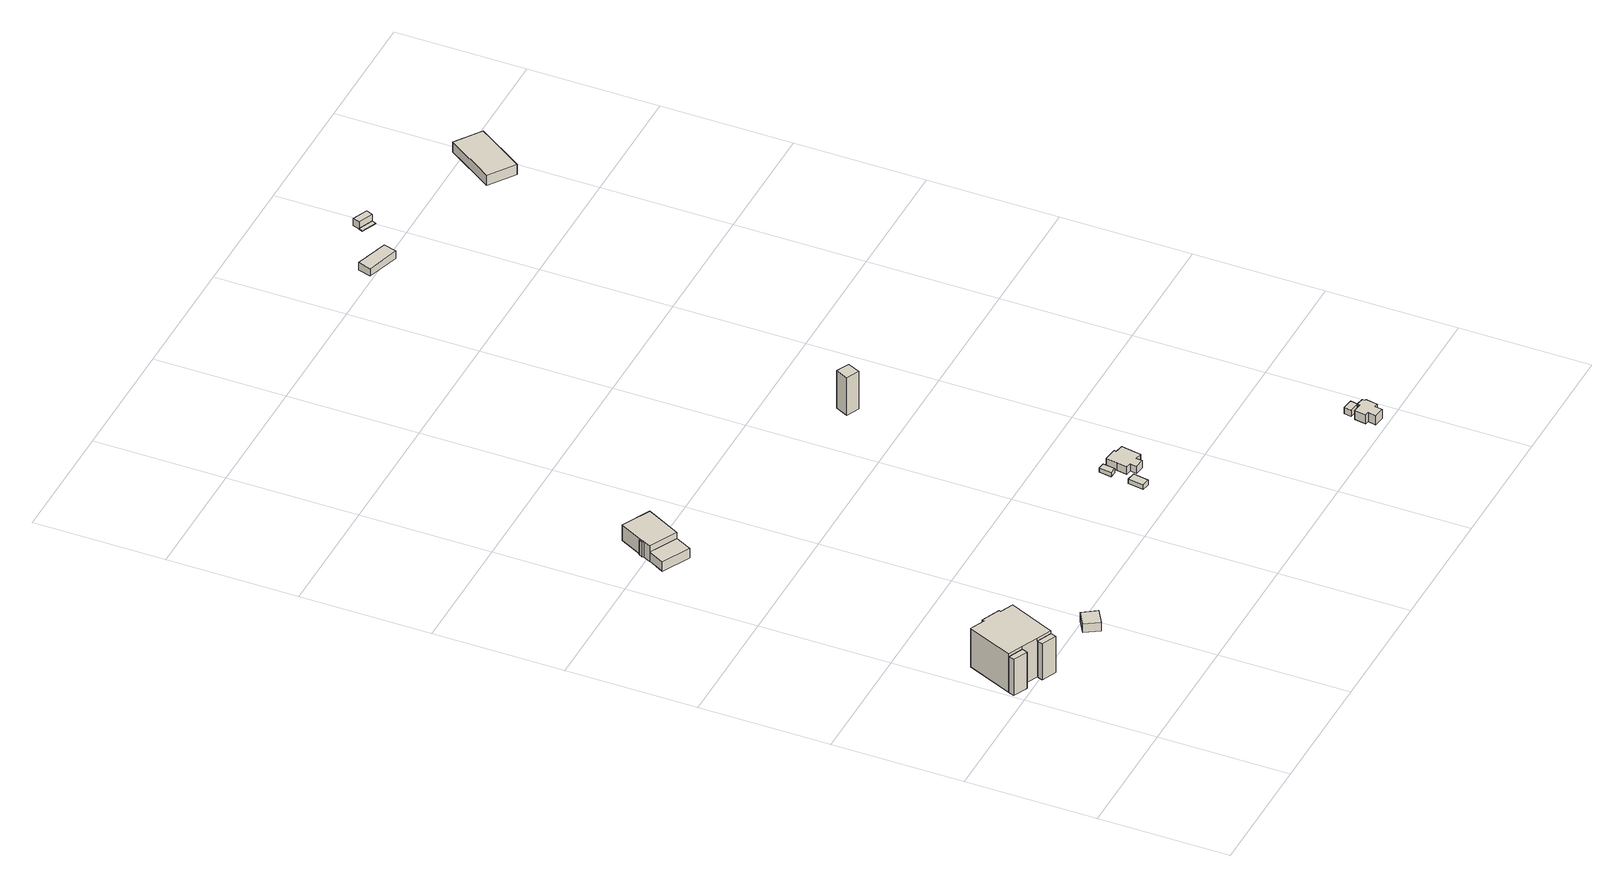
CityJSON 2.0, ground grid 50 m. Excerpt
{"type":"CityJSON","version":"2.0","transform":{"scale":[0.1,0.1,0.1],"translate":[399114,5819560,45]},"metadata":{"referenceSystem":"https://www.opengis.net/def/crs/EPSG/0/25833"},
"CityObjects":{
"building1":{"type":"Building","attributes":{"name":"Kapelle","Gemeindeschluessel":"11000011","function":"31001_3043"},"address":[{"country":"Germany","locality":"Berlin","thoroughfareNumber":"20 (4)","thoroughfareName":"Gudrunstraße"}],"children":["building1-1","building1-2","building1-3"]},
"building1-1":{"type":"BuildingPart","attributes":{"BezugspunktDach":"2200","measuredHeight":18.05,"storeysAboveGround":1},"parents":["building1"],"geometry":[{"type":"MultiSurface","lod":"1","boundaries":[[[0,1,2,3,4,5,6,7,8,9,10]],[[11,12,13,14,15,16,17,18,19,20,21]],[[11,21,10,9]],[[12,11,9,8]],[[13,12,8,7]],[[14,13,7,6]],[[15,14,6,5]],[[16,15,5,4]],[[17,16,4,3]],[[18,17,3,2]],[[22,23,18,2,1]],[[20,19,1,0]],[[24,25,20,0,10]],[[19,18,23,22]],[[21,20,25,24]]]}]},
"building1-2":{"type":"BuildingPart","attributes":{"BezugspunktDach":"2200","measuredHeight":15.57,"storeysAboveGround":1},"parents":["building1"],"geometry":[{"type":"MultiSurface","lod":"1","boundaries":[[[26,23,22,27]],[[19,18,28,29]],[[19,29,27,22]],[[28,18,23,26]],[[29,28,26,27]],[[30,18,19,22,23]]]}]},
"building1-3":{"type":"BuildingPart","attributes":{"BezugspunktDach":"2200","measuredHeight":15.57,"storeysAboveGround":1},"parents":["building1"],"geometry":[{"type":"Solid","lod":"1","boundaries":[[[[31,25,24,32]],[[21,20,33,34]],[[21,34,32,24]],[[33,20,25,31]],[[34,33,31,32]],[[20,21,24,25]]]]}]},
"building2":{"type":"Building","attributes":{"Gemeindeschluessel":"11000011","BezugspunktDach":"2200","function":"31001_3080","measuredHeight":4.61,"storeysAboveGround":1},"address":[{"country":"Germany","locality":"Berlin","thoroughfareNumber":"20 (5)","thoroughfareName":"Gudrunstraße"}],"geometry":[{"type":"Solid","lod":"1","boundaries":[[[[35,36,37,38]],[[39,40,41,42]],[[39,42,38,37]],[[40,39,37,36]],[[41,40,36,35]],[[42,41,35,38]]]]}]},
"building3":{"type":"Building","attributes":{"Gemeindeschluessel":"11000011","BezugspunktDach":"2200","function":"51009_1610","measuredHeight":6.29,"storeysAboveGround":0},"address":[{"country":"Germany","locality":"Berlin"}],"geometry":[{"type":"Solid","lod":"1","boundaries":[[[[43,44,45,46]],[[47,48,49,50]],[[47,50,46,45]],[[48,47,45,44]],[[49,48,44,43]],[[50,49,43,46]]]]}]},
"building4":{"type":"Building","attributes":{"Gemeindeschluessel":"11000011","function":"31001_2020"},"address":[{"country":"Germany","locality":"Berlin","thoroughfareNumber":"20 (6)","thoroughfareName":"Gudrunstraße"}],"children":["building4-1","building4-2"]},
"building4-1":{"type":"BuildingPart","attributes":{"BezugspunktDach":"2200","measuredHeight":6.83,"storeysAboveGround":2},"parents":["building4"],"geometry":[{"type":"MultiSurface","lod":"1","boundaries":[[[51,52,53,54,55,56]],[[57,58,59,60,61,62]],[[57,62,56,55]],[[58,57,55,54]],[[59,58,54,53]],[[60,59,53,52]],[[61,60,52,51]],[[62,61,63,64,65,66,51,56]],[[66,65,64,63]]]}]},
"building4-2":{"type":"BuildingPart","attributes":{"BezugspunktDach":"2200","measuredHeight":4.18,"storeysAboveGround":2},"parents":["building4"],"geometry":[{"type":"Solid","lod":"1","boundaries":[[[[67,66,65,68]],[[64,63,69,70]],[[64,70,68,65]],[[69,63,66,67]],[[70,69,67,68]],[[63,64,65,66]]]]}]},
"building5":{"type":"Building","attributes":{"Gemeindeschluessel":"11000011","BezugspunktDach":"2200","function":"31001_2143","measuredHeight":1.98,"storeysAboveGround":1},"address":[{"country":"Germany","locality":"Berlin","thoroughfareNumber":"220 (1)","thoroughfareName":"Rhinstraße"}],"geometry":[{"type":"Solid","lod":"1","boundaries":[[[[71,72,73,74]],[[75,76,77,78]],[[75,78,74,73]],[[76,75,73,72]],[[77,76,72,71]],[[78,77,71,74]]]]}]},
"building6":{"type":"Building","attributes":{"Gemeindeschluessel":"11000011","BezugspunktDach":"2200","function":"31001_2143","measuredHeight":1.97,"storeysAboveGround":1},"address":[{"country":"Germany","locality":"Berlin","thoroughfareNumber":"220 (2)","thoroughfareName":"Rhinstraße"}],"geometry":[{"type":"Solid","lod":"1","boundaries":[[[[79,80,81,82]],[[83,84,85,86]],[[83,86,82,81]],[[84,83,81,80]],[[85,84,80,79]],[[86,85,79,82]]]]}]},
"building7":{"type":"Building","attributes":{"Gemeindeschluessel":"11000011","BezugspunktDach":"2200","function":"31001_1010","measuredHeight":4.05,"storeysAboveGround":1},"address":[{"country":"Germany","locality":"Berlin","thoroughfareNumber":"220","thoroughfareName":"Rhinstraße"}],"geometry":[{"type":"Solid","lod":"1","boundaries":[[[[87,88,89,90,91,92,93,94,95,96,97,98]],[[99,100,101,102,103,104,105,106,107,108,109,110]],[[99,110,98,97]],[[100,99,97,96]],[[101,100,96,95]],[[102,101,95,94]],[[103,102,94,93]],[[104,103,93,92]],[[105,104,92,91]],[[106,105,91,90]],[[107,106,90,89]],[[108,107,89,88]],[[109,108,88,87]],[[110,109,87,98]]]]}]},
"building8":{"type":"Building","attributes":{"Gemeindeschluessel":"11000011","BezugspunktDach":"2200","function":"31001_3080","measuredHeight":16.26,"storeysAboveGround":1},"address":[{"country":"Germany","locality":"Berlin","thoroughfareNumber":"20 (7)","thoroughfareName":"Gudrunstraße"}],"geometry":[{"type":"Solid","lod":"1","boundaries":[[[[111,112,113,114]],[[115,116,117,118]],[[115,118,114,113]],[[116,115,113,112]],[[117,116,112,111]],[[118,117,111,114]]]]}]},
"building9":{"type":"Building","attributes":{"Gemeindeschluessel":"11000011","BezugspunktDach":"2200","function":"31001_1010","measuredHeight":3.89,"storeysAboveGround":1},"address":[{"country":"Germany","locality":"Berlin","thoroughfareNumber":"186","thoroughfareName":"Rhinstraße"}],"geometry":[{"type":"Solid","lod":"1","boundaries":[[[[119,120,121,122,123,124,125,126,127,128,129,130]],[[131,132,133,134,135,136,137,138,139,140,141,142]],[[131,142,130,129]],[[132,131,129,128]],[[133,132,128,127]],[[134,133,127,126]],[[135,134,126,125]],[[136,135,125,124]],[[137,136,124,123]],[[138,137,123,122]],[[139,138,122,121]],[[140,139,121,120]],[[141,140,120,119]],[[142,141,119,130]]]]}]},
"building10":{"type":"Building","attributes":{"Gemeindeschluessel":"11000011","BezugspunktDach":"2200","function":"31001_2143","measuredHeight":3.1,"storeysAboveGround":1},"address":[{"country":"Germany","locality":"Berlin","thoroughfareNumber":"186 (1)","thoroughfareName":"Rhinstraße"}],"geometry":[{"type":"Solid","lod":"1","boundaries":[[[[143,144,145,146]],[[147,148,149,150]],[[147,150,146,145]],[[148,147,145,144]],[[149,148,144,143]],[[150,149,143,146]]]]}]},
"building11":{"type":"Building","attributes":{"Gemeindeschluessel":"11000011","BezugspunktDach":"2200","function":"31001_2143","measuredHeight":3.16,"storeysAboveGround":1},"address":[{"country":"Germany","locality":"Berlin","thoroughfareNumber":"20 (8)","thoroughfareName":"Gudrunstraße"}],"geometry":[{"type":"Solid","lod":"1","boundaries":[[[[151,152,153,154]],[[155,156,157,158]],[[155,158,154,153]],[[156,155,153,152]],[[157,156,152,151]],[[158,157,151,154]]]]}]},
"building12":{"type":"Building","attributes":{"Gemeindeschluessel":"11000011","BezugspunktDach":"2200","function":"51009_1610","measuredHeight":0.301,"storeysAboveGround":0},"address":[{"country":"Germany","locality":"Berlin"}],"geometry":[{"type":"Solid","lod":"1","boundaries":[[[[159,160,161,162]],[[163,164,165,166]],[[163,166,162,161]],[[164,163,161,160]],[[165,164,160,159]],[[166,165,159,162]]]]}]},
"building13":{"type":"Building","attributes":{"Gemeindeschluessel":"11000011","BezugspunktDach":"2200","function":"31001_3080","measuredHeight":3,"storeysAboveGround":1},"address":[{"country":"Germany","locality":"Berlin","thoroughfareNumber":"20 (9)","thoroughfareName":"Gudrunstraße"}],"geometry":[{"type":"Solid","lod":"1","boundaries":[[[[167,168,169,170]],[[171,172,173,174]],[[171,174,170,169]],[[172,171,169,168]],[[173,172,168,167]],[[174,173,167,170]]]]}]},
"building14":{"type":"Building","attributes":{"Gemeindeschluessel":"11000011","BezugspunktDach":"2200","function":"31001_2143","measuredHeight":4.37,"storeysAboveGround":1},"address":[{"country":"Germany","locality":"Berlin","thoroughfareNumber":"20 (14)","thoroughfareName":"Gudrunstraße"}],"geometry":[{"type":"Solid","lod":"1","boundaries":[[[[175,176,177,178]],[[179,180,181,182]],[[179,182,178,177]],[[180,179,177,176]],[[181,180,176,175]],[[182,181,175,178]]]]}]}
},
"vertices":[
[75,541,174],[138,513,174],[195,488,174],[260,636,174],[273,667,174],[222,689,174],[225,696,174],[154,727,174],[151,719,174],[95,744,174],[18,566,174],[95,744,7],[151,719,7],[154,727,7],[225,696,7],[222,689,7],[273,667,7],[260,636,7],[195,488,7],[138,513,7],[75,541,7],[18,566,7],[138,513,163],[195,488,163],[18,566,163],[75,541,163],
[186,465,163],[128,491,163],[186,465,7],[128,491,7],[195,488,72],
[65,519,163],[9,544,163],[65,519,7],[9,544,7],
[418,399,80],[475,435,80],[439,489,80],[384,454,80],[439,489,43],[475,435,43],[418,399,43],[384,454,43],
[177,2010,84],[185,2026,84],[179,2028,84],[171,2013,84],[179,2028,21],[185,2026,21],[177,2010,21],[171,2013,21],
[269,1927,86],[339,2060,86],[231,2114,86],[185,2026,86],[177,2010,86],[162,1981,86],[177,2010,18],[185,2026,18],[231,2114,18],[339,2060,18],[269,1927,18],[162,1981,18],[269,1927,20],[162,1981,20],[162,1981,61],[269,1927,61],
[235,1863,61],[129,1918,61],[235,1863,20],[129,1918,20],
[1234,592,57],[1244,652,57],[1212,657,57],[1203,597,57],[1212,657,37],[1244,652,37],[1234,592,37],[1203,597,37],
[1247,724,56],[1253,770,56],[1229,774,56],[1222,727,56],[1229,774,37],[1253,770,37],[1247,724,37],[1222,727,37],
[1279,680,68],[1275,654,68],[1312,650,68],[1314,674,68],[1341,670,68],[1347,708,68],[1354,747,68],[1321,752,68],[1323,761,68],[1272,768,68],[1264,722,68],[1257,683,68],[1264,722,36],[1272,768,36],[1323,761,36],[1321,752,36],[1354,747,36],[1347,708,36],[1341,670,36],[1314,674,36],[1312,650,36],[1275,654,36],[1279,680,36],[1257,683,36],
[1155,1644,247],[1177,1692,247],[1128,1715,247],[1105,1667,247],[1128,1715,84],[1177,1692,84],[1155,1644,84],[1105,1667,84],
[1839,40,98],[1833,9,98],[1875,3,98],[1880,33,98],[1894,31,98],[1902,76,98],[1897,77,98],[1897,88,98],[1867,93,98],[1865,83,98],[1832,87,98],[1824,42,98],[1832,87,59],[1865,83,59],[1867,93,59],[1897,88,59],[1897,77,59],[1902,76,59],[1894,31,59],[1880,33,59],[1875,3,59],[1833,9,59],[1839,40,59],[1824,42,59],
[1879,97,88],[1884,126,88],[1843,132,88],[1838,104,88],[1843,132,61],[1884,126,61],[1879,97,61],[1838,104,61],
[1320,3458,70],[1335,3508,70],[1208,3548,70],[1193,3498,70],[1208,3548,38],[1335,3508,38],[1320,3458,38],[1193,3498,38],
[1419,3579,80],[1427,3595,80],[1369,3619,80],[1363,3604,80],[1369,3619,77],[1427,3595,77],[1419,3579,77],[1363,3604,77],
[1427,3595,108],[1438,3621,108],[1379,3646,108],[1369,3619,108],[1379,3646,78],[1438,3621,78],[1427,3595,78],[1369,3619,78],
[1899,3265,96],[2021,3448,96],[1922,3517,96],[1800,3334,96],[1922,3517,52],[2021,3448,52],[1899,3265,52],[1800,3334,52]
]}
